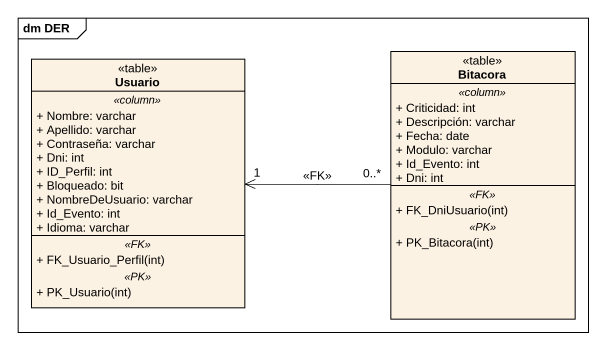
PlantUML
@startuml
mainframe dm DER
hide circle
hide empty members
skinparam classAttributeIconSize 0
class Usuario <<table>> {
  .. <<column>> ..
  + Nombre: varchar
  + Apellido: varchar
  + Contraseña: varchar
  + Dni: int
  + ID_Perfil: int
  + Bloqueado: bit
  + NombreDeUsuario: varchar
  + Id_Evento: int
  + Idioma: varchar
  .. <<FK>> ..
  + FK_Usuario_Perfil(int)
  .. <<PK>> ..
  + PK_Usuario(int)
}
class Bitacora <<table>> {
  .. <<column>> ..
  + Criticidad: int
  + Descripción: varchar
  + Fecha: date
  + Modulo: varchar
  + Id_Evento: int
  + Dni: int
  .. <<FK>> ..
  + FK_DniUsuario(int)
  .. <<PK>> ..
  + PK_Bitacora(int)
}
Bitacora "0..*" -left-> "1" Usuario : <<FK>>
@enduml
